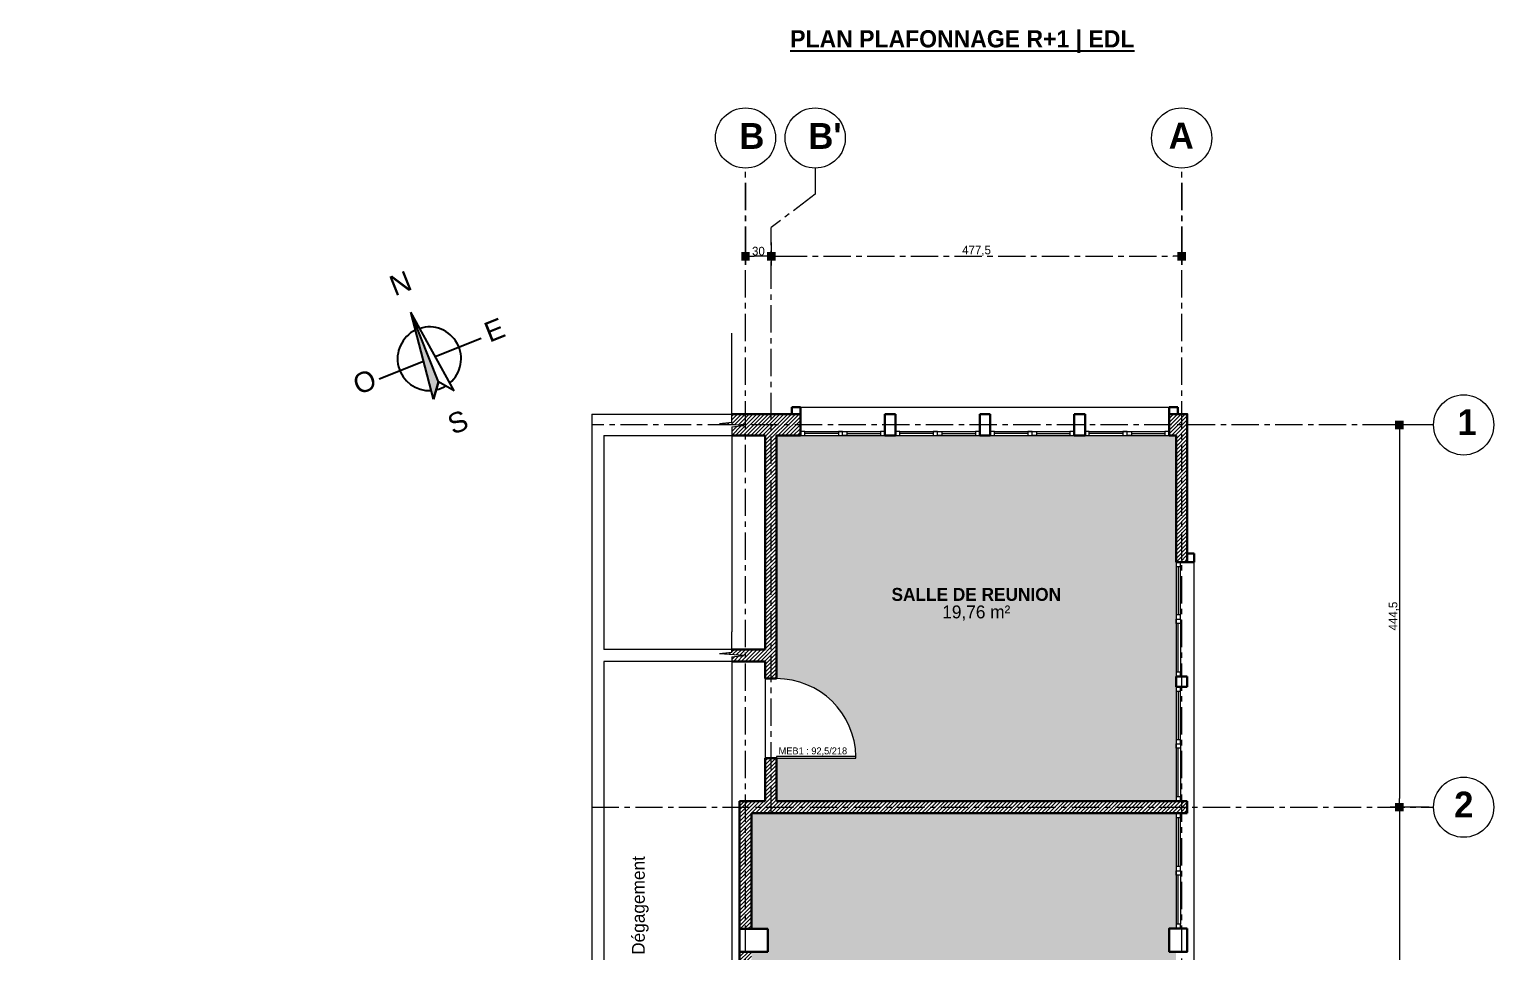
# Model space of a CAD drawing. Header units: centimetres. Extents: x -15293 to 11572, y -4790 to 2619.
# Drawn here: x -13590 to -11886, y 470 to 1542 of the extents above; entities that cross this region are included whole.
import ezdxf

# ---------------------------------------------------------------- set-up
doc = ezdxf.new("R2010")
doc.units = ezdxf.units.CM
doc.linetypes.add('Axe', pattern=[1093.611073, 529.166651, -211.666656, 141.111112, -211.666656])
doc.linetypes.add('CENTER', pattern=[50.8, 31.75, -6.35, 6.35, -6.35])
doc.layers.get('0').update_dxf_attribs({"lineweight": 0})
for name, color, linetype in [('Fenêtre', 132, 'Continuous'), ('MArque de rupture', 7, 'Continuous'), ('Orientation', 7, 'Continuous'), ('TSJ_PLAFONNAGE', 110, 'Continuous'), ('TSJ_TEXTE', 6, 'Continuous')]:
    doc.layers.add(name, color=color, linetype=linetype)
for name, color, linetype, lineweight in [('Mur', 7, 'Continuous', 30), ('Partie coupée', 7, 'Continuous', 30), ('Poteaux', 7, 'Continuous', 30), ('Symbole de rupture', 6, 'Continuous', 0), ('TSJ_MENUISERIE', 150, 'Continuous', 15), ('TSJ_MUR', 1, 'Continuous', 30), ('TSJ_VUE', 5, 'Continuous', 13)]:
    doc.layers.add(name, color=color, linetype=linetype, lineweight=lineweight)
for name, color, linetype, lineweight, true_color in [('Partie Non étudiée', 7, 'Continuous', 0, 0xa8a8a8), ('TSJ_AXE', 7, 'CENTER', 0, 0xb80000), ('TSJ_DEPOSE', 7, 'Continuous', 30, 0xff8a8a), ('TSJ_HACHURE', 7, 'Axe', 0, 0x969696)]:
    doc.layers.add(name, color=color, linetype=linetype, lineweight=lineweight, true_color=true_color)
doc.styles.add('Arial', font='arial.ttf')
doc.styles.get("Standard").update_dxf_attribs({"font": 'GOTHIC.TTF'})
doc.dimstyles.new('Axe cotation', dxfattribs={"dimtxt": 10, "dimasz": 10, "dimexe": 10.625, "dimexo": 5, "dimtad": 1, "dimtxsty": 'Standard', "dimblk": 'BOXFILLED', "dimcen": 8, "dimadec": 0, "dimazin": 0, "dimtfac": 1, "dimtmove": 0, "dimatfit": 3, "dimldrblk": 'BOXFILLED', "dimfxl": 1, "dimlwd": 9, "dimlwe": 9, "dimarcsym": 0})

# ---------------------------------------------------------------- blocks, each defined once
blk = doc.blocks.new('Marque de rupture')
at = {"layer": 'Symbole de rupture', "lineweight": 20}
for p, q in [((0, -3.6), (0, 20.4)), ((0, -3.6), (-14.1, -5.1)), ((14.1, -7.1), (-14.1, -5.1)), ((0, -8.6), (14.1, -7.1)), ((0, -8.6), (0, -32.6))]:
    blk.add_line(p, q, dxfattribs=at)
blk = doc.blocks.new('_BoxFilled')
at = {"color": 0, "linetype": 'ByBlock', "lineweight": -2}
blk.add_line((-0.5, 0), (-1, 0), dxfattribs=at)
at = {"color": 0, "linetype": 'ByBlock'}
blk.add_solid([(-0.5, 0.5), (0.5, 0.5), (-0.5, -0.5), (0.5, -0.5)], dxfattribs=at)
blk = doc.blocks.new('*D443')
at = {"layer": 'Defpoints', "color": 0, "linetype": 'ByBlock', "transparency": 16777216}
for p in [(-11955.7, 1082.5), (-11995.4, 638), (-11955.7, 638)]:
    blk.add_point(p, dxfattribs=at)
at = {"layer": 'TSJ_AXE', "color": 0, "linetype": 'ByBlock', "lineweight": 9, "transparency": 16777216}
for p, q in [((-11960.7, 1082.5), (-12006, 1082.5)), ((-11995.4, 1072.5), (-11995.4, 648)), ((-11960.7, 638), (-12006, 638))]:
    blk.add_line(p, q, dxfattribs=at)
at = {"layer": 'TSJ_AXE', "color": 0, "linetype": 'ByBlock', "lineweight": 9, "transparency": 16777216, "xscale": 10, "yscale": 10, "zscale": 10}
for p, rotation in [((-11995.4, 1082.5), 90), ((-11995.4, 638), 270)]:
    blk.add_blockref('_BoxFilled', p, dxfattribs=dict(at, rotation=rotation))
at = {"layer": 'TSJ_AXE', "color": 0, "linetype": 'ByBlock', "transparency": 16777216, "insert": (-12001.8, 860.2), "char_height": 10, "attachment_point": 5, "rotation": 90}
blk.add_mtext('444,5', dxfattribs=at)
blk = doc.blocks.new('*D444')
at = {"layer": 'Defpoints', "color": 0, "linetype": 'ByBlock', "transparency": 16777216}
for p in [(-11955.7, 638), (-11995.4, 185), (-11955.7, 185)]:
    blk.add_point(p, dxfattribs=at)
at = {"layer": 'TSJ_AXE', "color": 0, "linetype": 'ByBlock', "lineweight": 9, "transparency": 16777216}
for p, q in [((-11960.7, 638), (-12006, 638)), ((-11995.4, 628), (-11995.4, 195)), ((-11960.7, 185), (-12006, 185))]:
    blk.add_line(p, q, dxfattribs=at)
at = {"layer": 'TSJ_AXE', "color": 0, "linetype": 'ByBlock', "lineweight": 9, "transparency": 16777216, "xscale": 10, "yscale": 10, "zscale": 10}
for p, rotation in [((-11995.4, 638), 90), ((-11995.4, 185), 270)]:
    blk.add_blockref('_BoxFilled', p, dxfattribs=dict(at, rotation=rotation))
at = {"layer": 'TSJ_AXE', "color": 0, "linetype": 'ByBlock', "transparency": 16777216, "insert": (-12001.3, 411.5), "char_height": 10, "attachment_point": 5, "rotation": 90}
blk.add_mtext('453', dxfattribs=at)
blk = doc.blocks.new('*D441')
at = {"layer": 'Defpoints', "color": 0, "transparency": 16777216}
for p in [(-12756.2, 1368.8), (-12726.2, 1299.6), (-12756.2, 1278.6)]:
    blk.add_point(p, dxfattribs=at)
at = {"layer": 'TSJ_AXE', "color": 0, "lineweight": 9, "transparency": 16777216}
for p, q in [((-12756.2, 1363.8), (-12756.2, 1268)), ((-12736.2, 1278.6), (-12746.2, 1278.6)), ((-12726.2, 1294.6), (-12726.2, 1268))]:
    blk.add_line(p, q, dxfattribs=at)
at = {"layer": 'TSJ_AXE', "color": 0, "lineweight": 9, "transparency": 16777216, "xscale": 10, "yscale": 10, "zscale": 10, "rotation": 180}
blk.add_blockref('_BoxFilled', (-12756.2, 1278.6), dxfattribs=at)
at = {"layer": 'TSJ_AXE', "color": 0, "lineweight": 9, "transparency": 16777216, "xscale": 10, "yscale": 10, "zscale": 10}
blk.add_blockref('_BoxFilled', (-12726.2, 1278.6), dxfattribs=at)
at = {"layer": 'TSJ_AXE', "color": 0, "transparency": 16777216, "insert": (-12741.2, 1284.5), "char_height": 10, "attachment_point": 5}
blk.add_mtext('30', dxfattribs=at)
blk = doc.blocks.new('*D442')
at = {"layer": 'Defpoints', "color": 0, "transparency": 16777216}
for p in [(-12248.7, 1368.8), (-12726.2, 1299.6), (-12248.7, 1278.6)]:
    blk.add_point(p, dxfattribs=at)
at = {"layer": 'TSJ_AXE', "color": 0, "lineweight": 9, "transparency": 16777216}
for p, q in [((-12248.7, 1363.8), (-12248.7, 1268)), ((-12726.2, 1294.6), (-12726.2, 1268)), ((-12716.2, 1278.6), (-12258.7, 1278.6))]:
    blk.add_line(p, q, dxfattribs=at)
at = {"layer": 'TSJ_AXE', "color": 0, "lineweight": 9, "transparency": 16777216, "xscale": 10, "yscale": 10, "zscale": 10, "rotation": 180}
blk.add_blockref('_BoxFilled', (-12726.2, 1278.6), dxfattribs=at)
at = {"layer": 'TSJ_AXE', "color": 0, "lineweight": 9, "transparency": 16777216, "xscale": 10, "yscale": 10, "zscale": 10}
blk.add_blockref('_BoxFilled', (-12248.7, 1278.6), dxfattribs=at)
at = {"layer": 'TSJ_AXE', "color": 0, "transparency": 16777216, "insert": (-12487.4, 1284.9), "char_height": 10, "attachment_point": 5}
blk.add_mtext('477,5', dxfattribs=at)

msp = doc.modelspace()

# ---------------------------------------------------------------- hatches: boundary and pattern name
at = {"true_color": 0xc7c8ca}
h = msp.add_hatch(color=9, dxfattribs=at)
h.dxf.hatch_style = 1
h.paths.add_polyline_path([(-13116.09, 1123.292, -0.04028833), (-13121.984, 1122.473), (-13119.368, 1112.388)])
h.paths.add_polyline_path([(-13113.315, 1132.521), (-13124.04, 1159.426), (-13130.863, 1156.706), (-13121.984, 1122.473, 0.04028833), (-13116.09, 1123.292)])
h.paths.add_polyline_path([(-13137.736, 1193.783, 0.01818794), (-13140.199, 1192.701), (-13130.863, 1156.706), (-13124.04, 1159.426)])
h.paths.add_polyline_path([(-13145.589, 1213.482), (-13140.199, 1192.701, -0.01818794), (-13137.736, 1193.783)])
at = {"layer": 'TSJ_HACHURE', "lineweight": 0, "true_color": 0xc7c8ca}
h = msp.add_hatch(dxfattribs=at)
h.set_pattern_fill('ANSI31', color=9)
h.set_pattern_definition([(45, (-12966.9354, 0), (-2.245064, 2.245064), [])])
h.paths.add_polyline_path([(-12733.18, 1069.989), (-12733.18, 821.489), (-12772.18, 821.489), (-12772.18, 817.921), (-12786.322, 816.421), (-12758.038, 814.421), (-12772.18, 812.921), (-12772.18, 807.489), (-12733.18, 807.489), (-12733.18, 787.489), (-12720.18, 787.489), (-12720.18, 1069.989), (-12692.18, 1069.989), (-12692.18, 1094.989), (-12772.18, 1094.989), (-12772.18, 1085.17), (-12786.322, 1083.67), (-12758.038, 1081.67), (-12772.18, 1080.17), (-12772.18, 1069.989)])
h.paths.add_polyline_path([(-12242.18, 1094.989), (-12263.18, 1094.989), (-12263.18, 1069.989), (-12255.18, 1069.989), (-12255.18, 922.989), (-12242.18, 922.989)])
h.paths.add_polyline_path([(-12242.18, 630.989), (-12242.18, 644.989), (-12720.18, 644.989), (-12720.18, 694.989), (-12733.18, 694.989), (-12733.18, 644.989), (-12763.18, 644.989), (-12763.18, 496.489), (-12749.18, 496.489), (-12749.18, 630.989)])
h.paths.add_polyline_path([(-12749.18, 469.989), (-12763.18, 469.989), (-12763.18, 382.989), (-12749.18, 382.989)])
h.paths.add_polyline_path([(-12749.18, 289.989), (-12763.18, 289.989), (-12763.18, 191.989), (-12772.18, 191.989), (-12772.18, 188.421), (-12781.18, 187.466), (-12781.18, 186.557), (-12758.038, 184.921), (-12772.18, 183.421), (-12772.18, 177.989), (-12720.18, 177.989), (-12720.18, -7.011), (-12706.18, -7.011), (-12706.18, 177.989), (-12242.18, 177.989), (-12242.18, 191.989), (-12749.18, 191.989)])
h.paths.add_polyline_path([(-12242.18, 43.989), (-12255.18, 43.989), (-12255.18, -105.011), (-12706.18, -105.011), (-12706.18, -90.011), (-12720.18, -90.011), (-12720.18, -105.011), (-12772.18, -105.011), (-12772.18, -108.579), (-12781.18, -109.534), (-12781.18, -110.443), (-12758.038, -112.079), (-12772.18, -113.579), (-12772.18, -119.011), (-12255.18, -119.011), (-12255.18, -199.011), (-12242.18, -199.011)])
h.paths.add_polyline_path([(-12242.18, -307.011), (-12255.18, -307.011), (-12255.18, -387.011), (-12772.18, -387.011), (-12772.18, -390.579), (-12786.322, -392.079), (-12758.038, -394.079), (-12772.18, -395.579), (-12772.18, -401.011), (-12255.18, -401.011), (-12255.18, -421.011), (-12251.18, -421.011), (-12249.68, -435.153), (-12247.68, -406.869), (-12246.18, -421.011), (-12242.18, -421.011)])
at = {"layer": 'TSJ_PLAFONNAGE'}
h = msp.add_hatch(dxfattribs=at)
h.set_pattern_fill('ANSI36', color=256, scale=3)
h.paths.add_polyline_path([(-14474.374, -1165.011), (-14488.374, -1165.011), (-14488.374, -1142.011), (-14794.374, -1142.011), (-14794.374, -1164.011), (-14704.374, -1164.011), (-14704.374, -1167.011, -0.40407836), (-14794.374, -1254.011), (-14794.374, -1269.011), (-14488.374, -1248.011), (-14488.374, -1235.011), (-14474.374, -1235.011), (-14474.374, -1168.011)])
h.paths.add_polyline_path([(-14560.037, -1386.175), (-14562.319, -1379.365), (-14558.888, -1385.65), (-14487.484, -1352.981), (-14487.484, -1327.08), (-14495.56, -1326.509), (-14487.484, -1325.652), (-14487.484, -1260.981), (-14793.484, -1281.981), (-14793.484, -1299.011, -0.40407836), (-14703.484, -1386.011), (-14703.484, -1389.011), (-14793.484, -1389.011), (-14793.484, -1492.981)])
h.paths.add_polyline_path([(-14301.374, -1142.011), (-14474.374, -1142.011), (-14474.374, -1165.011), (-14404.374, -1165.011), (-14404.374, -1168.011), (-14404.438, -1168.011, -0.40171217), (-14474.374, -1235.011), (-14474.374, -1280.011), (-14387.379, -1280.011), (-14386.874, -1272.869), (-14386.116, -1280.011), (-14301.374, -1280.011)])
h.paths.add_polyline_path([(-14300.374, -401.011), (-14794.374, -401.011), (-14794.374, -563.011, -0.40452533), (-14700.374, -654.011), (-14700.374, -657.011), (-14794.374, -657.011), (-14794.374, -675.011), (-14300.374, -675.011), (-14300.374, -670.011), (-14300.374, -542.011)])
h.paths.add_polyline_path([(-14300.374, 43.989), (-14300.374, 48.989), (-14300.374, 177.989), (-14794.374, 177.989), (-14794.374, 4.989, -0.40407836), (-14704.374, -82.011), (-14704.374, -85.011), (-14794.374, -85.011), (-14794.374, -105.011), (-14300.374, -105.011)])
h.paths.add_polyline_path([(-14300.374, 469.989), (-14308.374, 469.989), (-14308.374, 496.989), (-14300.374, 496.989), (-14300.374, 501.989), (-14300.374, 630.989), (-14794.374, 630.989), (-14794.374, 496.489), (-14775.374, 496.489), (-14775.374, 469.989), (-14794.374, 469.989), (-14794.374, 383.989, -0.40452533), (-14700.374, 292.989), (-14700.374, 289.989), (-14794.374, 289.989), (-14794.374, 191.989), (-14300.374, 191.989), (-14300.374, 196.989), (-14300.374, 324.989), (-14300.374, 336.989), (-14300.374, 341.989)])
h.paths.add_polyline_path([(-15193.502, 104.032), (-15293.371, 104.032), (-15293.371, 60.885), (-15193.502, 60.885)])
h.paths.add_polyline_path([(-12756.18, -119.011), (-12772.18, -119.011), (-12772.18, -137.579), (-12772.18, -387.011), (-12756.18, -387.011)])
h.paths.add_polyline_path([(-12713.18, -119.011), (-12756.18, -119.011), (-12756.18, -387.011), (-12713.18, -387.011)])
h.paths.add_polyline_path([(-12505.68, -181.511, -1), (-12489.68, -181.511), (-12482.68, -181.511), (-12482.68, -119.011), (-12713.18, -119.011), (-12713.18, -387.011), (-12678.68, -387.011), (-12678.68, -237.011, -0.41421356), (-12674.68, -233.011), (-12482.68, -233.011), (-12482.68, -181.511), (-12489.68, -181.511, -1)])
h.paths.add_polyline_path([(-12450.18, -119.011), (-12482.68, -119.011), (-12482.68, -181.511), (-12450.18, -181.511)])
h.paths.add_polyline_path([(-12417.68, -119.011), (-12450.18, -119.011), (-12450.18, -181.511), (-12417.68, -181.511)])
h.paths.add_polyline_path([(-12385.18, -119.011), (-12417.68, -119.011), (-12417.68, -181.511), (-12385.18, -181.511)])
h.paths.add_polyline_path([(-12450.18, -181.511), (-12482.68, -181.511), (-12482.68, -233.011), (-12450.18, -233.011)])
h.paths.add_polyline_path([(-12417.68, -181.511), (-12450.18, -181.511), (-12450.18, -233.011), (-12417.68, -233.011)])
h.paths.add_polyline_path([(-12385.18, -181.511), (-12417.68, -181.511), (-12417.68, -233.011), (-12385.18, -233.011)])
h.paths.add_polyline_path([(-12255.18, -119.011), (-12385.18, -119.011), (-12385.18, -181.511), (-12320.18, -181.511), (-12320.18, -325.593), (-12385.18, -325.593), (-12385.18, -387.011), (-12255.18, -387.011), (-12255.18, -307.011), (-12255.18, -302.011), (-12255.18, -199.011)])
h.paths.add_polyline_path([(-12320.18, -181.511), (-12385.18, -181.511), (-12385.18, -233.011), (-12378.18, -233.011, -0.41421356), (-12374.18, -237.011), (-12374.18, -271.011, -0.41421356), (-12378.18, -275.011), (-12385.18, -275.011), (-12385.18, -325.593), (-12320.18, -325.593)], flags=17)
h.paths.add_polyline_path([(-12385.18, -275.011), (-12417.68, -275.011), (-12417.68, -325.593), (-12385.18, -325.593)])
h.paths.add_polyline_path([(-12385.18, -325.593), (-12417.68, -325.593), (-12417.68, -387.011), (-12385.18, -387.011)])
h.paths.add_polyline_path([(-12417.68, -325.593), (-12450.18, -325.593), (-12450.18, -387.011), (-12417.68, -387.011)])
h.paths.add_polyline_path([(-12417.68, -275.011), (-12450.18, -275.011), (-12450.18, -325.593), (-12417.68, -325.593)])
h.paths.add_polyline_path([(-12450.18, -275.011), (-12482.68, -275.011), (-12482.68, -325.593), (-12450.18, -325.593)])
h.paths.add_polyline_path([(-12450.18, -325.593), (-12482.68, -325.593), (-12482.68, -387.011), (-12450.18, -387.011)])
h.paths.add_polyline_path([(-12482.68, -325.593), (-12515.18, -325.593), (-12515.18, -387.011), (-12482.68, -387.011)])
h.paths.add_polyline_path([(-12482.68, -275.011), (-12515.18, -275.011), (-12515.18, -325.593), (-12482.68, -325.593)], flags=17)
h.paths.add_polyline_path([(-12515.18, -275.011), (-12547.68, -275.011), (-12547.68, -325.593), (-12515.18, -325.593)], flags=17)
h.paths.add_polyline_path([(-12515.18, -325.593), (-12547.68, -325.593), (-12547.68, -387.011), (-12515.18, -387.011)])
h.paths.add_polyline_path([(-12547.68, -325.593), (-12580.18, -325.593), (-12580.18, -387.011), (-12547.68, -387.011)])
h.paths.add_polyline_path([(-12547.68, -275.011), (-12580.18, -275.011), (-12580.18, -325.593), (-12547.68, -325.593)], flags=17)
h.paths.add_polyline_path([(-12580.18, -275.011), (-12612.68, -275.011), (-12612.68, -325.593), (-12580.18, -325.593)], flags=17)
h.paths.add_polyline_path([(-12580.18, -325.593), (-12612.68, -325.593), (-12612.68, -387.011), (-12580.18, -387.011)])
h.paths.add_polyline_path([(-12612.68, -325.593), (-12645.18, -325.593), (-12645.18, -387.011), (-12612.68, -387.011)])
h.paths.add_polyline_path([(-12612.68, -275.011), (-12645.18, -275.011), (-12645.18, -325.593), (-12612.68, -325.593)], flags=17)
h.paths.add_polyline_path([(-12645.18, -275.011), (-12667.68, -275.011), (-12667.68, -387.011), (-12645.18, -387.011), (-12645.18, -325.593), (-12651.375, -325.593), (-12651.375, -336.371), (-12662.258, -325.648), (-12651.375, -314.764), (-12651.375, -325.593), (-12645.18, -325.593)])
h.paths.add_polyline_path([(-12255.18, 777.989), (-12255.18, 789.989), (-12255.18, 794.989), (-12255.18, 922.989), (-12255.18, 1069.989), (-12263.18, 1069.989), (-12268.18, 1069.989), (-12361.18, 1069.989), (-12373.68, 1069.989), (-12378.68, 1069.989), (-12471.68, 1069.989), (-12483.68, 1069.989), (-12488.68, 1069.989), (-12581.68, 1069.989), (-12594.18, 1069.989), (-12599.18, 1069.989), (-12692.18, 1069.989), (-12720.18, 1069.989), (-12720.18, 787.489, -0.41404203), (-12627.657, 694.989), (-12720.18, 694.989), (-12720.18, 644.989), (-12255.18, 644.989), (-12255.18, 649.989)])
h.paths.add_polyline_path([(-12255.18, 469.989), (-12263.18, 469.989), (-12263.18, 496.989), (-12255.18, 496.989), (-12255.18, 501.989), (-12255.18, 630.989), (-12720.18, 630.989), (-12749.18, 630.989), (-12749.18, 496.489), (-12730.18, 496.489), (-12730.18, 469.989), (-12749.18, 469.989), (-12749.18, 382.989, -0.4140439), (-12656.158, 289.989), (-12749.18, 289.989), (-12749.18, 191.989), (-12255.18, 191.989), (-12255.18, 196.989), (-12255.18, 324.989), (-12255.18, 336.989), (-12255.18, 341.989)])
h.paths.add_polyline_path([(-13137.447, 104.032), (-13237.316, 104.032), (-13237.316, 60.885), (-13137.447, 60.885)])
h.paths.add_polyline_path([(-12255.18, 48.989), (-12255.18, 177.989), (-12706.18, 177.989), (-12706.18, -7.011, -0.40318823), (-12623.18, -87.011), (-12623.18, -90.011), (-12706.18, -90.011), (-12706.18, -105.011), (-12255.18, -105.011), (-12255.18, 43.989)])
h.paths.add_polyline_path([(-12343.642, -103.754), (-12343.642, -83.322), (-12365.23, -83.322), (-12365.23, -103.754)], flags=24)
h.paths.add_polyline_path([(-12539.449, 73.396), (-12447.567, 73.396), (-12447.567, 105.777), (-12539.449, 105.777)], flags=24)
h.paths.add_polyline_path([(-12692.551, 94.359), (-12267.856, 94.359), (-12267.856, 127.179), (-12692.551, 127.179)], flags=24)
h.paths.add_polyline_path([(-12534.91, 848.484), (-12443.029, 848.484), (-12443.029, 880.865), (-12534.91, 880.865)], flags=24)
h.paths.add_polyline_path([(-12582.45, 869.447), (-12391.615, 869.447), (-12391.615, 902.266), (-12582.45, 902.266)], flags=24)
h.paths.add_polyline_path([(-12559.676, 421.008), (-12467.795, 421.008), (-12467.795, 453.389), (-12559.676, 453.389)], flags=24)
h.paths.add_polyline_path([(-12655.779, 444.811), (-12370.162, 444.811), (-12370.162, 477.63), (-12655.779, 477.63)], flags=24)
h.paths.add_polyline_path([(-12516.625, -327.17), (-12454.727, -327.17), (-12454.727, -309.9), (-12516.625, -309.9)], flags=9)
h.paths.add_polyline_path([(-14593.254, 456.561), (-14501.373, 456.561), (-14501.373, 488.942), (-14593.254, 488.942)], flags=24)
h.paths.add_polyline_path([(-14728.947, 478.903), (-14379.414, 478.903), (-14379.414, 511.723), (-14728.947, 511.723)], flags=24)
h.paths.add_polyline_path([(-14591.242, 33.333), (-14499.36, 33.333), (-14499.36, 65.714), (-14591.242, 65.714)], flags=24)
h.paths.add_polyline_path([(-14739.324, 55.753), (-14332.168, 55.753), (-14332.168, 113.95), (-14739.324, 113.95)], flags=24)
h.paths.add_polyline_path([(-14596.604, -582.984), (-14504.723, -582.984), (-14504.723, -550.603), (-14596.604, -550.603)], flags=24)
h.paths.add_polyline_path([(-14644.84, -562.786), (-14450.672, -562.786), (-14450.672, -529.966), (-14644.84, -529.966)], flags=24)
h.paths.add_polyline_path([(-14679.356, -1383.576), (-14599.048, -1383.576), (-14599.048, -1351.195), (-14679.356, -1351.195)], flags=24)
h.paths.add_polyline_path([(-14682.181, -1358.113), (-14594.49, -1358.113), (-14594.49, -1299.916), (-14682.181, -1299.916)], flags=24)
h.paths.add_polyline_path([(-14660.538, -1239.518), (-14580.231, -1239.518), (-14580.231, -1207.137), (-14660.538, -1207.137)], flags=24)
h.paths.add_polyline_path([(-14680.842, -1221.449), (-14558.919, -1221.449), (-14558.919, -1188.63), (-14680.842, -1188.63)], flags=24)
h.paths.add_polyline_path([(-14485.895, -1181.958), (-14405.055, -1181.958), (-14405.055, -1164.688), (-14485.895, -1164.688)], flags=25)
h.paths.add_polyline_path([(-14421.375, -1261.363), (-14341.068, -1261.363), (-14341.068, -1228.982), (-14421.375, -1228.982)], flags=24)
h.paths.add_polyline_path([(-14421.389, -1239.558), (-14344.559, -1239.558), (-14344.559, -1181.739), (-14421.389, -1181.739)], flags=24)
h.paths.add_polyline_path([(-14660.538, -1239.518), (-14580.231, -1239.518), (-14580.231, -1207.137), (-14660.538, -1207.137)], flags=24)
h.paths.add_polyline_path([(-14680.842, -1221.449), (-14558.919, -1221.449), (-14558.919, -1188.63), (-14680.842, -1188.63)], flags=24)
h.paths.add_polyline_path([(-14485.895, -1181.958), (-14405.055, -1181.958), (-14405.055, -1164.688), (-14485.895, -1164.688)], flags=24)

# ---------------------------------------------------------------- linework, layer by layer
at = {"layer": 'Fenêtre'}
msp.add_line((-12255.18, 789.989), (-12255.18, 789.989), dxfattribs=at)
at = {"layer": 'MArque de rupture', "lineweight": 0}
for p, q in [((-12772.18, 1109.17), (-12772.18, 1189.17)), ((-12772.18, 1056.17), (-12772.18, 841.921)), ((-12772.18, 788.921), (-12772.18, 191.989))]:
    msp.add_line(p, q, dxfattribs=at)
at = {"layer": 'Mur'}
for p, q in [((-12720.18, 1094.989), (-12720.18, 1094.989)), ((-12242.18, 644.989), (-12242.18, 644.989))]:
    msp.add_line(p, q, dxfattribs=at)
at = {"layer": 'Orientation', "transparency": 33554687}
for p, q in [((-13119.368, 1112.388), (-13145.589, 1213.482)), ((-13113.315, 1132.521), (-13119.368, 1112.388))]:
    msp.add_line(p, q, dxfattribs=at)
for points in [[(-13119.368, 1112.388), (-13145.589, 1213.482)], [(-13095.071, 1122.073), (-13145.589, 1213.482)], [(-13113.315, 1132.521), (-13145.589, 1213.482)], [(-13117.218, 1162.146), (-13063.778, 1183.449)], [(-13182.269, 1136.214), (-13130.863, 1156.706)], [(-13119.368, 1112.388), (-13113.315, 1132.521)], [(-13095.071, 1122.073), (-13113.315, 1132.521)]]:
    msp.add_lwpolyline(points, dxfattribs=at)
for start, end in [(115.782861, 273.298388), (310.411084, 107.444192), (282.526802, 301.155157)]:
    msp.add_arc((-13124.112, 1159.398), 36.986, start, end, dxfattribs=at)
at = {"layer": 'Partie coupée'}
for p, q in [((-12702.18, 1094.989), (-12702.18, 1102.989)), ((-12702.18, 1102.989), (-12692.18, 1102.989)), ((-12692.18, 1094.989), (-12692.18, 1102.989)), ((-12263.18, 1102.989), (-12263.18, 1094.989)), ((-12253.18, 1102.989), (-12263.18, 1102.989)), ((-12253.18, 1102.989), (-12253.18, 1094.989)), ((-12234.18, 932.989), (-12242.18, 932.989)), ((-12234.18, 922.989), (-12242.18, 922.989)), ((-12234.18, 922.989), (-12234.18, 932.989))]:
    msp.add_line(p, q, dxfattribs=at)
at = {"layer": 'Partie Non étudiée'}
for p, q in [((-12935.18, 1094.989), (-12935.18, -421.011)), ((-12935.18, 1094.989), (-12772.18, 1094.989)), ((-12921.18, 1069.989), (-12921.18, 821.489)), ((-12921.18, 1069.989), (-12772.18, 1069.989)), ((-12772.18, 821.489), (-12921.18, 821.489)), ((-12921.18, 807.489), (-12921.18, 191.989)), ((-12772.18, 807.489), (-12921.18, 807.489))]:
    msp.add_line(p, q, dxfattribs=at)
at = {"layer": 'Poteaux'}
for p, q in [((-12594.18, 1069.989), (-12594.18, 1094.989)), ((-12581.68, 1069.989), (-12581.68, 1094.989)), ((-12483.68, 1069.989), (-12483.68, 1094.989)), ((-12471.68, 1069.989), (-12471.68, 1094.989)), ((-12373.68, 1069.989), (-12373.68, 1094.989)), ((-12361.18, 1069.989), (-12361.18, 1094.989)), ((-12255.18, 789.989), (-12242.18, 789.989)), ((-12255.18, 777.989), (-12242.18, 777.989)), ((-12730.18, 496.489), (-12763.18, 496.489)), ((-12763.18, 496.489), (-12763.18, 469.989)), ((-12730.18, 469.989), (-12763.18, 469.989))]:
    msp.add_line(p, q, dxfattribs=at)
for points in [[(-12581.68, 1094.989), (-12594.18, 1094.989)], [(-12471.68, 1094.989), (-12483.68, 1094.989)], [(-12361.18, 1094.989), (-12373.68, 1094.989)], [(-12581.68, 1069.989), (-12594.18, 1069.989)], [(-12471.68, 1069.989), (-12483.68, 1069.989)], [(-12361.18, 1069.989), (-12373.68, 1069.989)], [(-12255.18, 777.989), (-12255.18, 789.989)], [(-12242.18, 777.989), (-12242.18, 789.989)], [(-12730.18, 469.989), (-12730.18, 496.489)]]:
    msp.add_lwpolyline(points, dxfattribs=at)
msp.add_lwpolyline([(-12242.18, 496.989), (-12263.18, 496.989), (-12263.18, 469.989), (-12242.18, 469.989)], close=True, dxfattribs=at)
at = {"layer": 'TSJ_AXE'}
for p, q in [((-12756.18, -649.005), (-12756.18, 1381.049)), ((-12675.085, 1381.049), (-12675.085, 1350.814)), ((-12248.68, -649.005), (-12248.68, 1381.049)), ((-12675.085, 1350.814), (-12726.18, 1311.884)), ((-12726.18, 630.989), (-12726.18, 1311.884)), ((-12263.18, 1069.989), (-12263.18, 1094.989)), ((-11955.664, 1082.489), (-12935.18, 1082.489)), ((-12935.18, 637.989), (-11955.664, 637.989))]:
    msp.add_line(p, q, dxfattribs=at)
at = {"layer": 'TSJ_AXE', "linetype": 'ByBlock'}
for centre in [(-12756.18, 1416.049), (-12675.085, 1416.049), (-12248.68, 1416.049), (-11920.664, 1082.489), (-11920.664, 637.989)]:
    msp.add_circle(centre, 35, dxfattribs=at)
at = {"layer": 'TSJ_DEPOSE'}
for p, q in [((-12720.18, 644.989), (-12242.18, 644.989)), ((-12720.18, 630.989), (-12242.18, 630.989)), ((-12242.18, 630.989), (-12242.18, 644.989))]:
    msp.add_line(p, q, dxfattribs=at)
at = {"layer": 'TSJ_MENUISERIE', "lineweight": 20}
for p, q in [((-12687.18, 1074.989), (-12599.18, 1074.989)), ((-12576.68, 1074.989), (-12488.68, 1074.989)), ((-12466.68, 1074.989), (-12378.68, 1074.989)), ((-12356.18, 1074.989), (-12268.18, 1074.989)), ((-12692.18, 1069.989), (-12594.18, 1069.989)), ((-12648.18, 1072.489), (-12687.18, 1072.489)), ((-12638.18, 1072.489), (-12599.18, 1072.489)), ((-12581.68, 1069.989), (-12483.68, 1069.989)), ((-12537.68, 1072.489), (-12576.68, 1072.489)), ((-12527.68, 1072.489), (-12488.68, 1072.489)), ((-12471.68, 1069.989), (-12373.68, 1069.989)), ((-12427.68, 1072.489), (-12466.68, 1072.489)), ((-12417.68, 1072.489), (-12378.68, 1072.489)), ((-12361.18, 1069.989), (-12263.18, 1069.989)), ((-12317.18, 1072.489), (-12356.18, 1072.489)), ((-12307.18, 1072.489), (-12268.18, 1072.489)), ((-12255.18, 922.989), (-12255.18, 789.989)), ((-12252.68, 917.989), (-12252.68, 861.489)), ((-12250.18, 861.489), (-12250.18, 917.989)), ((-12252.68, 794.989), (-12252.68, 851.489)), ((-12250.18, 851.489), (-12250.18, 794.989)), ((-12255.18, 777.989), (-12255.18, 644.989)), ((-12252.68, 772.989), (-12252.68, 716.489)), ((-12250.18, 716.489), (-12250.18, 772.989)), ((-12252.68, 649.989), (-12252.68, 706.489)), ((-12250.18, 706.489), (-12250.18, 649.989)), ((-12627.68, 696.989), (-12720.18, 696.989)), ((-12720.18, 696.989), (-12720.18, 694.989)), ((-12720.18, 694.989), (-12627.68, 694.989)), ((-12627.68, 694.989), (-12627.68, 696.989)), ((-12255.18, 630.989), (-12255.18, 496.989)), ((-12252.68, 625.989), (-12252.68, 568.989)), ((-12250.18, 568.989), (-12250.18, 625.989)), ((-12252.68, 501.989), (-12252.68, 558.989)), ((-12250.18, 558.989), (-12250.18, 501.989))]:
    msp.add_line(p, q, dxfattribs=at)
at = {"layer": 'TSJ_MENUISERIE'}
msp.add_line((-12627.68, 694.989), (-12627.68, 695.009), dxfattribs=at)
at = {"layer": 'TSJ_MENUISERIE', "lineweight": 20}
for points in [[(-12692.18, 1069.989), (-12687.18, 1069.989), (-12687.18, 1074.989), (-12692.18, 1074.989)], [(-12594.18, 1074.989), (-12599.18, 1074.989), (-12599.18, 1069.989), (-12594.18, 1069.989)], [(-12581.68, 1069.989), (-12576.68, 1069.989), (-12576.68, 1074.989), (-12581.68, 1074.989)], [(-12483.68, 1074.989), (-12488.68, 1074.989), (-12488.68, 1069.989), (-12483.68, 1069.989)], [(-12471.68, 1069.989), (-12466.68, 1069.989), (-12466.68, 1074.989), (-12471.68, 1074.989)], [(-12373.68, 1074.989), (-12378.68, 1074.989), (-12378.68, 1069.989), (-12373.68, 1069.989)], [(-12361.18, 1069.989), (-12356.18, 1069.989), (-12356.18, 1074.989), (-12361.18, 1074.989)], [(-12263.18, 1074.989), (-12268.18, 1074.989), (-12268.18, 1069.989), (-12263.18, 1069.989)], [(-12255.18, 922.989), (-12255.18, 917.989), (-12250.18, 917.989), (-12250.18, 922.989)], [(-12250.18, 789.989), (-12250.18, 794.989), (-12255.18, 794.989), (-12255.18, 789.989)], [(-12255.18, 777.989), (-12255.18, 772.989), (-12250.18, 772.989), (-12250.18, 777.989)], [(-12250.18, 644.989), (-12250.18, 649.989), (-12255.18, 649.989), (-12255.18, 644.989)], [(-12255.18, 630.989), (-12255.18, 625.989), (-12250.18, 625.989), (-12250.18, 630.989)], [(-12250.18, 496.989), (-12250.18, 501.989), (-12255.18, 501.989), (-12255.18, 496.989)]]:
    msp.add_lwpolyline(points, dxfattribs=at)
for points in [[(-12648.18, 1069.989), (-12643.18, 1069.989), (-12643.18, 1074.989), (-12648.18, 1074.989)], [(-12638.18, 1069.989), (-12643.18, 1069.989), (-12643.18, 1074.989), (-12638.18, 1074.989)], [(-12537.68, 1069.989), (-12532.68, 1069.989), (-12532.68, 1074.989), (-12537.68, 1074.989)], [(-12527.68, 1069.989), (-12532.68, 1069.989), (-12532.68, 1074.989), (-12527.68, 1074.989)], [(-12427.68, 1069.989), (-12422.68, 1069.989), (-12422.68, 1074.989), (-12427.68, 1074.989)], [(-12417.68, 1069.989), (-12422.68, 1069.989), (-12422.68, 1074.989), (-12417.68, 1074.989)], [(-12317.18, 1069.989), (-12312.18, 1069.989), (-12312.18, 1074.989), (-12317.18, 1074.989)], [(-12307.18, 1069.989), (-12312.18, 1069.989), (-12312.18, 1074.989), (-12307.18, 1074.989)], [(-12255.18, 856.489), (-12250.18, 856.489), (-12250.18, 861.489), (-12255.18, 861.489)], [(-12255.18, 856.489), (-12250.18, 856.489), (-12250.18, 851.489), (-12255.18, 851.489)], [(-12255.18, 711.489), (-12250.18, 711.489), (-12250.18, 716.489), (-12255.18, 716.489)], [(-12255.18, 711.489), (-12250.18, 711.489), (-12250.18, 706.489), (-12255.18, 706.489)], [(-12255.18, 563.989), (-12250.18, 563.989), (-12250.18, 568.989), (-12255.18, 568.989)], [(-12255.18, 563.989), (-12250.18, 563.989), (-12250.18, 558.989), (-12255.18, 558.989)]]:
    msp.add_lwpolyline(points, close=True, dxfattribs=at)
at = {"layer": 'TSJ_MENUISERIE', "lineweight": 5}
msp.add_arc((-12720.196, 694.951), 92.538, 1.262146, 89.990171, dxfattribs=at)
at = {"layer": 'TSJ_MUR'}
for p, q in [((-12692.18, 1069.989), (-12692.18, 1094.989)), ((-12263.18, 1069.989), (-12263.18, 1094.989)), ((-12733.18, 1069.989), (-12772.18, 1069.989)), ((-12255.18, 922.989), (-12242.18, 922.989)), ((-12733.18, 821.489), (-12772.18, 821.489)), ((-12733.18, 807.489), (-12772.18, 807.489)), ((-12720.18, 787.489), (-12733.18, 787.489)), ((-12720.18, 694.989), (-12733.18, 694.989)), ((-12733.18, 694.989), (-12733.18, 644.989)), ((-12720.18, 694.989), (-12720.18, 644.989)), ((-12733.18, 644.989), (-12763.18, 644.989)), ((-12763.18, 644.989), (-12763.18, 496.489)), ((-12749.18, 496.489), (-12749.18, 630.989)), ((-12749.18, 630.989), (-12720.18, 630.989)), ((-12763.18, 469.989), (-12763.18, 382.989))]:
    msp.add_line(p, q, dxfattribs=at)
for points in [[(-12692.18, 1094.989), (-12772.18, 1094.989)], [(-12242.18, 922.989), (-12242.18, 1094.989), (-12263.18, 1094.989)], [(-12733.18, 1069.989), (-12733.18, 821.489)], [(-12692.18, 1069.989), (-12720.18, 1069.989), (-12720.18, 787.489)], [(-12255.18, 922.989), (-12255.18, 1069.989), (-12263.18, 1069.989)], [(-12733.18, 807.489), (-12733.18, 787.489)]]:
    msp.add_lwpolyline(points, dxfattribs=at)
at = {"layer": 'TSJ_VUE', "lineweight": 9}
for p, q in [((-12692.18, 1102.989), (-12263.18, 1102.989)), ((-12234.18, 43.989), (-12234.18, 922.989)), ((-12733.18, 787.489), (-12733.18, 694.989))]:
    msp.add_line(p, q, dxfattribs=at)

# ---------------------------------------------------------------- block references
for p in [(-12772.18, 1088.738), (-12772.18, 821.489)]:
    msp.add_blockref('Marque de rupture', p)

# ---------------------------------------------------------------- texts
at = {"layer": 'Orientation', "transparency": 33554687, "char_height": 23.503, "attachment_point": 1, "rotation": 21.734131, "style": 'Arial'}
for s, insert in [('N', (-13173.011, 1253.708)), ('E', (-13062.779, 1199.762)), ('O', (-13215.585, 1138.848)), ('S', (-13105.436, 1092.637))]:
    msp.add_mtext_dynamic_manual_height_columns(s, width=26.39183, gutter_width=819.722, heights=[0], dxfattribs=dict(at, insert=insert))
at = {"layer": 'Partie Non étudiée', "insert": (-12878.654, 523.752), "char_height": 15, "attachment_point": 5, "rotation": 90}
msp.add_mtext_dynamic_manual_height_columns('Dégagement', width=479.47189, gutter_width=12.5, heights=[2.167], dxfattribs=at)
at = {"layer": 'TSJ_AXE', "char_height": 30, "attachment_point": 1}
for s, insert in [('{\\fCentury Gothic|b1|i0|c0|p34;B}', (-12763.267, 1433.417)), ("{\\fCentury Gothic|b1|i0|c0|p34;B'}", (-12682.966, 1433.417)), ('{\\fCentury Gothic|b1|i0|c0|p34;A}', (-12263.743, 1433.796)), ('{\\fCentury Gothic|b1|i0|c0|p34;1}', (-11927.801, 1100.596)), ('{\\fCentury Gothic|b1|i0|c0|p34;2}', (-11931.615, 656.096))]:
    msp.add_mtext_dynamic_manual_height_columns(s, width=43.00473, gutter_width=12.5, heights=[0], dxfattribs=dict(at, insert=insert))
at = {"layer": 'TSJ_TEXTE'}
for s, width, heights, insert, char_height, attachment_point in [('{\\fCentury Gothic|b1|i0|c0|p34;\\LPLAN PLAFONNAGE R+1 | EDL}', 787.04729, [2.167], (-12503.943, 1528.15), 20, 5), ('{\\fCentury Gothic|b1|i0|c0|p34;SALLE DE REUNION}', 210.39385, [2.167], (-12487.68, 885.296), 15, 5), ('19,76 m²', 210.39385, [2.167], (-12487.68, 863.644), 15, 5), ('MEB1 : 92,5/218 ', 106.9004, [0], (-12717.661, 707.465), 8, 1)]:
    msp.add_mtext_dynamic_manual_height_columns(s, width=width, gutter_width=12.5, heights=heights, dxfattribs=dict(at, insert=insert, char_height=char_height, attachment_point=attachment_point))

# ---------------------------------------------------------------- dimensions: what is measured, and where the dimension line sits
at = {"layer": 'TSJ_AXE'}
for base, p2, picture, middle in [((-12756.18, 1278.597), (-12756.18, 1368.809), '*D441', (-12741.18, 1284.474)), ((-12248.68, 1278.597), (-12248.68, 1368.809), '*D442', (-12487.43, 1284.933))]:
    dim = msp.add_linear_dim(base=base, p1=(-12726.18, 1299.643), p2=p2, dimstyle='Axe cotation', dxfattribs=at)
    dim.commit()
    dim.dimension.update_dxf_attribs({"geometry": picture, "text_midpoint": middle})
at = {"layer": 'TSJ_AXE', "linetype": 'ByBlock'}
for base, p1, p2, picture, middle in [((-11995.416, 637.989), (-11955.664, 1082.489), (-11955.664, 637.989), '*D443', (-12001.752, 860.239)), ((-11995.416, 184.989), (-11955.664, 637.989), (-11955.664, 184.989), '*D444', (-12001.293, 411.489))]:
    dim = msp.add_linear_dim(base=base, p1=p1, p2=p2, angle=90, dimstyle='Axe cotation', dxfattribs=at)
    dim.commit()
    dim.dimension.update_dxf_attribs({"geometry": picture, "text_midpoint": middle})

doc.saveas('drawing.dxf')
